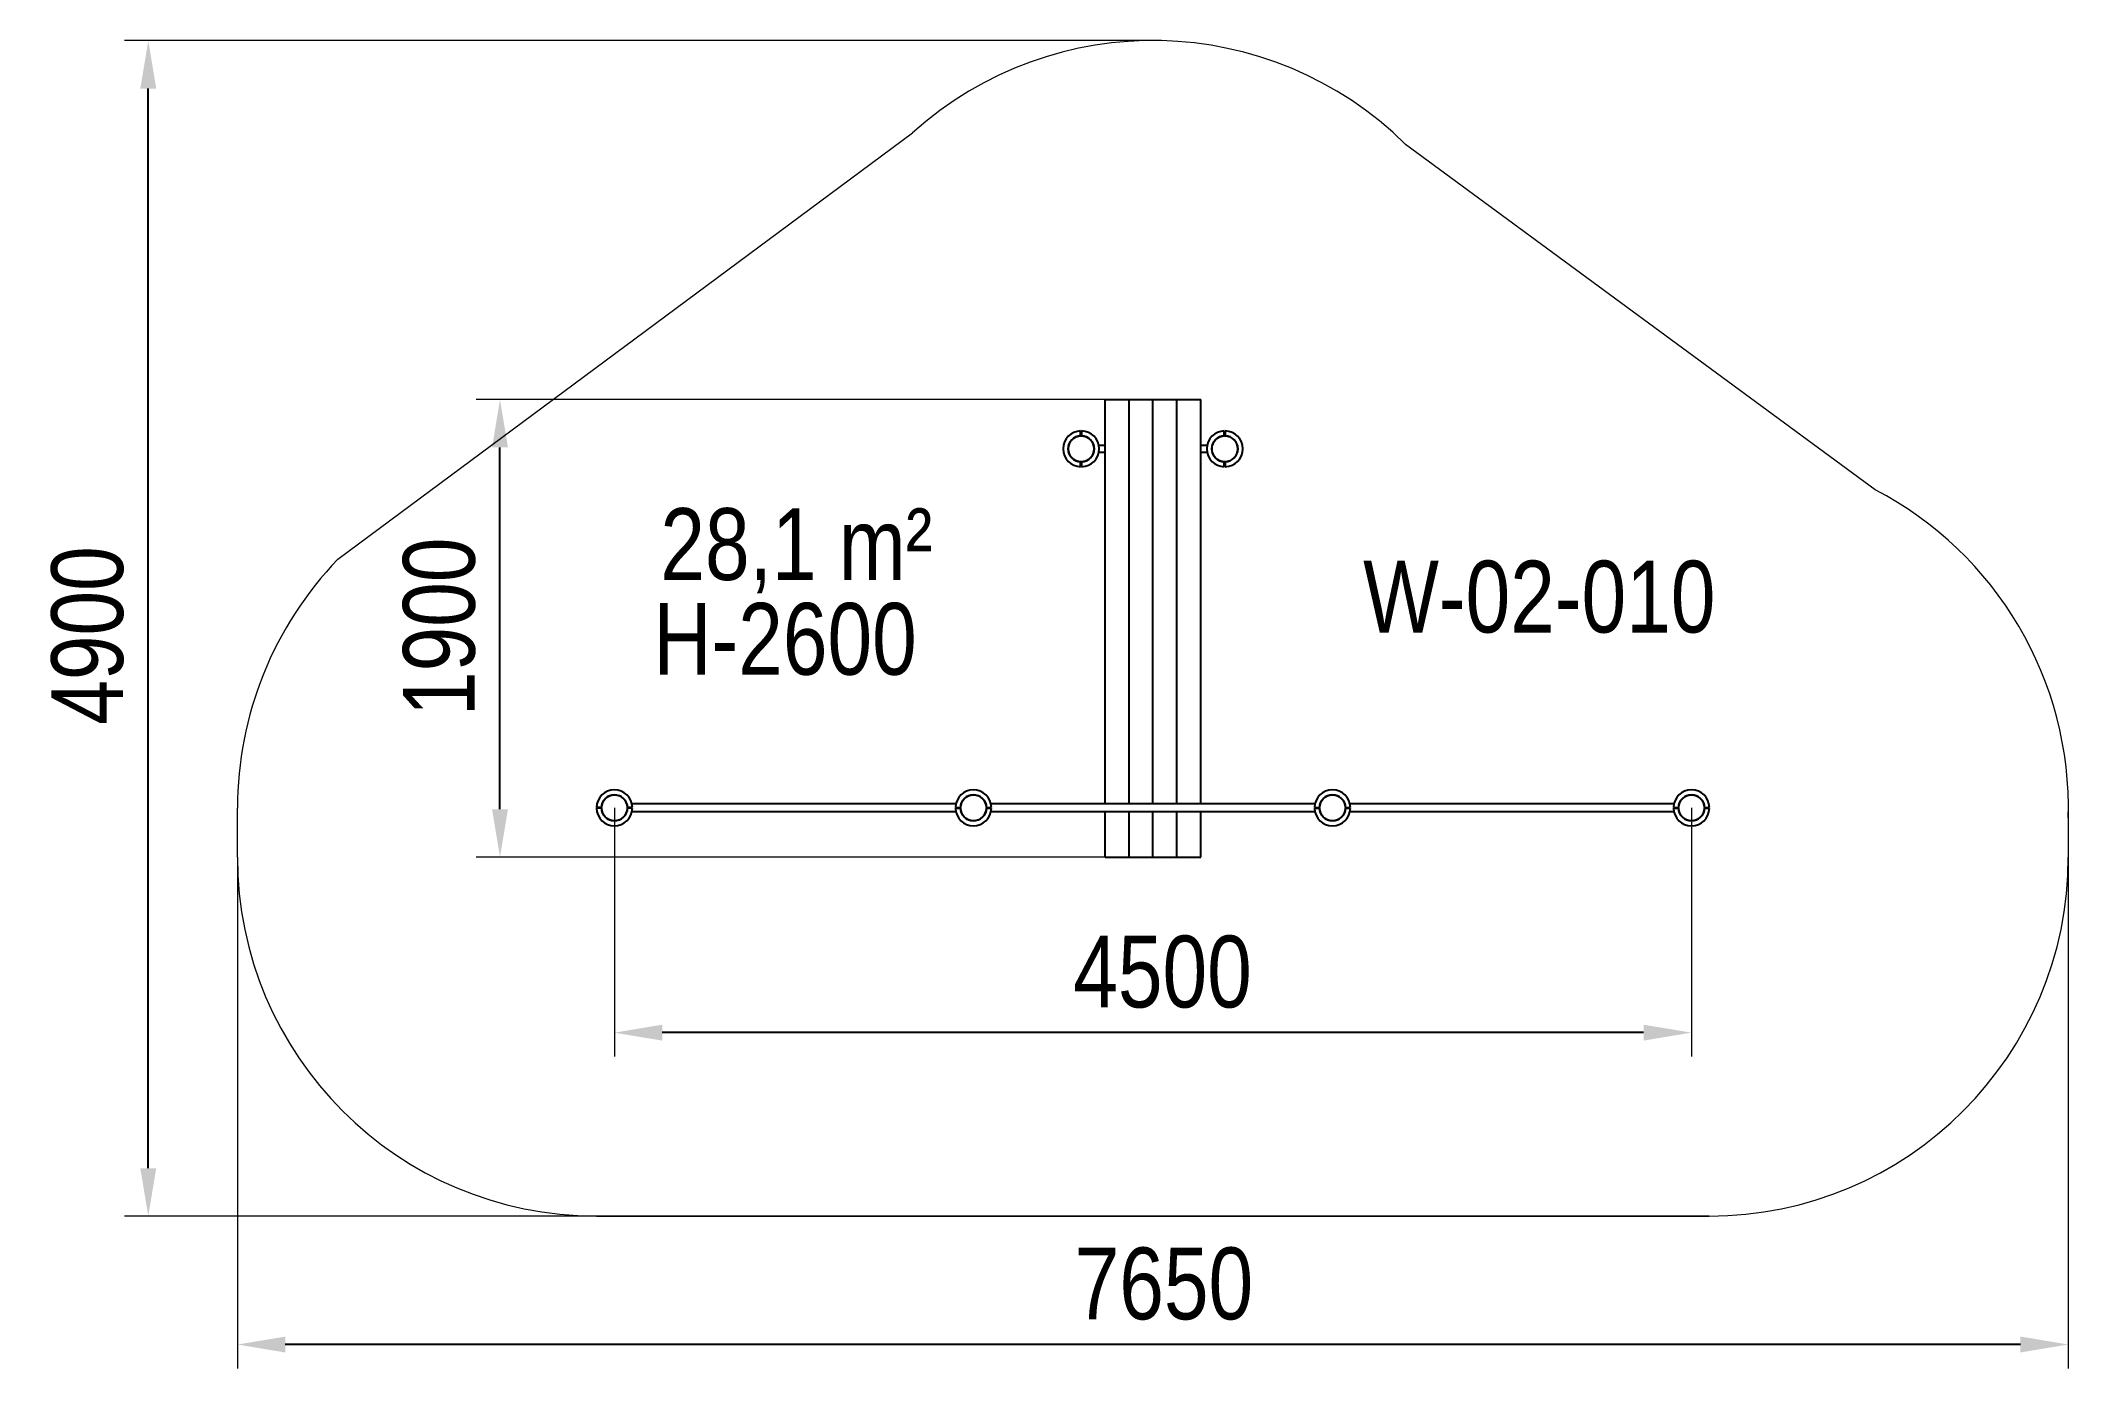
# Model space of a CAD drawing. Header units: millimetres. Extents: x -4746 to 3727, y -2805 to 2743.
import ezdxf

# ---------------------------------------------------------------- set-up
doc = ezdxf.new("R2010")
doc.units = ezdxf.units.MM
for name, color, linetype in [('DIKOM_АРТИКУЛ', 7, 'Continuous'), ('DIKOM_ЗОНА', 80, 'Continuous'), ('DIKOM_ОБЪЕКТ', 7, 'Continuous'), ('DIKOM_РАЗМЕР_ЗОНА', 7, 'Continuous'), ('DIKOM_РАЗМЕР_ОБЪЕКТА', 7, 'Continuous')]:
    doc.layers.add(name, color=color, linetype=linetype)
doc.styles.add('style1', font='arial.ttf', dxfattribs={"width": 0.8})
doc.dimstyles.new('1-50', dxfattribs={"dimtxt": 300, "dimasz": 200, "dimexe": 100, "dimexo": 0, "dimgap": 100, "dimtad": 1, "dimdec": 0, "dimtxsty": 'style1', "dimcen": 0, "dimclrd": 7, "dimclre": 7, "dimadec": 1, "dimazin": 2, "dimtfac": 1, "dimtdec": 0, "dimtmove": 0, "dimatfit": 3, "dimfxl": 0, "dimlwd": 25, "dimlwe": 18, "dimarcsym": 0})

# ---------------------------------------------------------------- blocks, each defined once
blk = doc.blocks.new('*D0')
at = {"layer": 'Defpoints', "color": 0, "transparency": 16777216}
for p in [(-2348, -462.5), (2152, -462.5), (-2348, -1402)]:
    blk.add_point(p, dxfattribs=at)
at = {"layer": 'DIKOM_РАЗМЕР_ОБЪЕКТА', "color": 7, "lineweight": 18, "transparency": 16777216}
for p, q in [((-2348, -462.5), (-2348, -1502)), ((2152, -462.5), (2152, -1502))]:
    blk.add_line(p, q, dxfattribs=at)
at = {"layer": 'DIKOM_РАЗМЕР_ОБЪЕКТА', "color": 7, "lineweight": 25, "transparency": 16777216}
blk.add_line((1952, -1402), (-2148, -1402), dxfattribs=at)
at = {"layer": 'DIKOM_РАЗМЕР_ОБЪЕКТА', "color": 7, "transparency": 16777216}
for points in [[(-2148, -1368.7), (-2148, -1435.3), (-2348, -1402)], [(1952, -1368.7), (1952, -1435.3), (2152, -1402)]]:
    blk.add_solid(points, dxfattribs=at)
at = {"layer": 'DIKOM_РАЗМЕР_ОБЪЕКТА', "color": 0, "transparency": 16777216, "insert": (-57.9, -1148.8), "char_height": 300, "attachment_point": 5, "style": 'style1'}
blk.add_mtext('4500', dxfattribs=at)
blk = doc.blocks.new('*D1')
at = {"layer": 'Defpoints', "color": 0, "transparency": 16777216}
for p in [(-3923, -668.5), (3726.4, -668.5), (-3923, -2705.1)]:
    blk.add_point(p, dxfattribs=at)
at = {"layer": 'DIKOM_РАЗМЕР_ЗОНА', "color": 7, "lineweight": 18, "transparency": 16777216}
for p, q in [((-3923, -668.5), (-3923, -2805.1)), ((3726.4, -668.5), (3726.4, -2805.1))]:
    blk.add_line(p, q, dxfattribs=at)
at = {"layer": 'DIKOM_РАЗМЕР_ЗОНА', "color": 7, "lineweight": 25, "transparency": 16777216}
blk.add_line((3526.4, -2705.1), (-3723, -2705.1), dxfattribs=at)
at = {"layer": 'DIKOM_РАЗМЕР_ЗОНА', "color": 7, "transparency": 16777216}
for points in [[(-3723, -2671.8), (-3723, -2738.4), (-3923, -2705.1)], [(3526.4, -2671.8), (3526.4, -2738.4), (3726.4, -2705.1)]]:
    blk.add_solid(points, dxfattribs=at)
at = {"layer": 'DIKOM_РАЗМЕР_ЗОНА', "color": 0, "transparency": 16777216, "insert": (-52.1, -2451.9), "char_height": 300, "attachment_point": 5, "style": 'style1'}
blk.add_mtext('7650', dxfattribs=at)
blk = doc.blocks.new('*D2')
at = {"layer": 'Defpoints', "color": 0, "transparency": 16777216}
for p in [(-2826, 1243.5), (102, 1243.5), (102, -668.5)]:
    blk.add_point(p, dxfattribs=at)
at = {"layer": 'DIKOM_РАЗМЕР_ОБЪЕКТА', "color": 7, "lineweight": 18, "transparency": 16777216}
for p, q in [((102, 1243.5), (-2926, 1243.5)), ((102, -668.5), (-2926, -668.5))]:
    blk.add_line(p, q, dxfattribs=at)
at = {"layer": 'DIKOM_РАЗМЕР_ОБЪЕКТА', "color": 7, "lineweight": 25, "transparency": 16777216}
blk.add_line((-2826, -468.5), (-2826, 1043.5), dxfattribs=at)
at = {"layer": 'DIKOM_РАЗМЕР_ОБЪЕКТА', "color": 7, "transparency": 16777216}
for points in [[(-2859.3, 1043.5), (-2792.7, 1043.5), (-2826, 1243.5)], [(-2859.3, -468.5), (-2792.7, -468.5), (-2826, -668.5)]]:
    blk.add_solid(points, dxfattribs=at)
at = {"layer": 'DIKOM_РАЗМЕР_ОБЪЕКТА', "color": 0, "transparency": 16777216, "insert": (-3079.2, 293.9), "char_height": 300, "attachment_point": 5, "rotation": 90, "style": 'style1'}
blk.add_mtext('1900', dxfattribs=at)
blk = doc.blocks.new('*D3')
at = {"layer": 'Defpoints', "color": 0, "transparency": 16777216}
for p in [(-4295.5, 2743.1), (-62.9, 2743.1), (2226.4, -2168.5)]:
    blk.add_point(p, dxfattribs=at)
at = {"layer": 'DIKOM_РАЗМЕР_ЗОНА', "color": 7, "lineweight": 18, "transparency": 16777216}
for p, q in [((-62.9, 2743.1), (-4395.5, 2743.1)), ((2226.4, -2168.5), (-4395.5, -2168.5))]:
    blk.add_line(p, q, dxfattribs=at)
at = {"layer": 'DIKOM_РАЗМЕР_ЗОНА', "color": 7, "lineweight": 25, "transparency": 16777216}
blk.add_line((-4295.5, -1968.5), (-4295.5, 2543.1), dxfattribs=at)
at = {"layer": 'DIKOM_РАЗМЕР_ЗОНА', "color": 7, "transparency": 16777216}
for points in [[(-4328.8, 2543.1), (-4262.2, 2543.1), (-4295.5, 2743.1)], [(-4328.8, -1968.5), (-4262.2, -1968.5), (-4295.5, -2168.5)]]:
    blk.add_solid(points, dxfattribs=at)
at = {"layer": 'DIKOM_РАЗМЕР_ЗОНА', "color": 0, "transparency": 16777216, "insert": (-4548.7, 257.4), "char_height": 300, "attachment_point": 5, "rotation": 90, "style": 'style1'}
blk.add_mtext('4900', dxfattribs=at)

msp = doc.modelspace()

# ---------------------------------------------------------------- linework, layer by layer
at = {"layer": 'DIKOM_ЗОНА', "color": 3, "lineweight": 15}
for p, q in [((-3503.3, 576.2), (-1102.6, 2357.5)), ((2919.4, 866.1), (957.6, 2309.1)), ((-3923, -668.5), (-3923, -464.5)), ((3726.4, -424.5), (3726.4, -668.5)), ((-2423, -2168.5), (2226.4, -2168.5))]:
    msp.add_line(p, q, dxfattribs=at)
for centre, start, end in [((-98, 1243.5), 45.26958, 132.04272), ((2226.9, -464.5), 358.47193, 62.5054), ((-2423, -464.5), 136.06628, 180), ((-2423, -668.5), 180, 270), ((2226.4, -668.5), 270, 0)]:
    msp.add_arc(centre, 1500, start, end, dxfattribs=at)
at = {"layer": 'DIKOM_ОБЪЕКТ'}
for p, q in [((-298, -446.5), (-298, 1243.5)), ((-298, 1243.5), (102, 1243.5)), ((-198, -446.5), (-198, 1243.5)), ((-98, -446.5), (-98, 1243.5)), ((2, -446.5), (2, 1243.5)), ((102, -446.5), (102, 1243.5)), ((-400, 1092), (-400, 1112.5)), ((-400, 1112.5), (-400, 1092)), ((-400, 1092), (-400, 1112.5)), ((-396, 1092), (-396, 1112.5)), ((-396, 1112.5), (-396, 1092)), ((-396, 1092), (-396, 1112.5)), ((200, 1092), (200, 1112.5)), ((200, 1112.5), (200, 1092)), ((200, 1092), (200, 1112.5)), ((204, 1092), (204, 1112.5)), ((204, 1112.5), (204, 1092)), ((204, 1092), (204, 1112.5)), ((-324.8, 1053.5), (-298, 1053.5)), ((-298, 1021.5), (-324.8, 1021.5)), ((102, 1053.5), (128.7, 1053.5)), ((128.7, 1021.5), (102, 1021.5)), ((149.9, 1053.5), (150.4, 1053.5)), ((150.4, 1021.5), (149.9, 1021.5)), ((-400, 962.5), (-400, 983)), ((-400, 983), (-400, 962.5)), ((-400, 962.5), (-400, 983)), ((-396, 962.5), (-396, 983)), ((-396, 983), (-396, 962.5)), ((-396, 962.5), (-396, 983)), ((200, 962.5), (200, 983)), ((200, 983), (200, 962.5)), ((200, 962.5), (200, 983)), ((204, 962.5), (204, 983)), ((204, 983), (204, 962.5)), ((204, 962.5), (204, 983)), ((-2402.5, -460.5), (-2423, -460.5)), ((-2402.5, -464.5), (-2423, -464.5)), ((-2403, -464.5), (-2403, -460.5)), ((-2273, -460.5), (-2293.6, -460.5)), ((-2273, -464.5), (-2293.6, -464.5)), ((-2293, -460.5), (-2293, -464.5)), ((-921.3, -446.5), (-2274.8, -446.5)), ((-2274.8, -478.5), (-921.3, -478.5)), ((-923, -460.5), (-902.5, -460.5)), ((-923, -464.5), (-902.5, -464.5)), ((-903, -464.5), (-903, -460.5)), ((-793.6, -460.5), (-773, -460.5)), ((-793.6, -464.5), (-773, -464.5)), ((-298, -446.5), (-774.8, -446.5)), ((578.7, -446.5), (-774.8, -446.5)), ((-774.8, -478.5), (-298, -478.5)), ((-774.8, -478.5), (578.7, -478.5)), ((-298, -668.5), (-298, -478.5)), ((-198, -668.5), (-198, -478.5)), ((-98, -668.5), (-98, -478.5)), ((2, -668.5), (2, -478.5)), ((578.7, -446.5), (102, -446.5)), ((102, -478.5), (578.7, -478.5)), ((102, -668.5), (102, -478.5)), ((577, -460.5), (597.5, -460.5)), ((577, -460.5), (597.5, -460.5)), ((577, -464.5), (597.5, -464.5)), ((577, -464.5), (597.5, -464.5)), ((706.4, -460.5), (727, -460.5)), ((706.4, -464.5), (727, -464.5)), ((2078.7, -446.5), (725.2, -446.5)), ((725.2, -478.5), (2078.7, -478.5)), ((2077, -460.5), (2097.5, -460.5)), ((2077, -464.5), (2097.5, -464.5)), ((2206.4, -460.5), (2227, -460.5)), ((2206.4, -464.5), (2227, -464.5)), ((-298, -668.5), (102, -668.5))]:
    msp.add_line(p, q, dxfattribs=at)
for centre in [(-398, 1037.5), (202, 1037.5), (-2348, -462.5), (-848, -462.5), (652, -462.5), (2152, -462.5)]:
    msp.add_circle(centre, 54, dxfattribs=at)
for centre, radius, start, end in [((-398, 1037.5), 75, 91.52807, 268.47193), ((-398, 1037.5), 75, 91.52807, 268.47193), ((-398, 1037.5), 75, 91.52807, 268.47193), ((-398, 1037.5), 75, 271.52807, 88.47193), ((-398, 1037.5), 75, 271.52807, 88.47193), ((-398, 1037.5), 75, 271.52807, 88.47193), ((202, 1037.5), 75, 91.52807, 268.47193), ((202, 1037.5), 75, 91.52807, 268.47193), ((202, 1037.5), 75, 91.52807, 268.47193), ((202, 1037.5), 75, 271.52807, 88.47193), ((202, 1037.5), 75, 271.52807, 88.47193), ((202, 1037.5), 75, 271.52807, 88.47193), ((-398, 1037.5), 54.5, 92.10307, 267.89693), ((-398, 1037.5), 54.5, 92.10307, 267.89693), ((-398, 1037.5), 54.5, 92.10307, 267.89693), ((-398, 1037.5), 54.5, 272.10307, 87.89693), ((-398, 1037.5), 54.5, 272.10307, 87.89693), ((-398, 1037.5), 54.5, 272.10307, 87.89693), ((202, 1037.5), 54.5, 92.10307, 267.89693), ((202, 1037.5), 54.5, 92.10307, 267.89693), ((202, 1037.5), 54.5, 92.10307, 267.89693), ((202, 1037.5), 54.5, 272.10307, 87.89693), ((202, 1037.5), 54.5, 272.10307, 87.89693), ((202, 1037.5), 54.5, 272.10307, 87.89693), ((-2348, -462.5), 75, 1.52807, 178.47193), ((-2348, -462.5), 54.5, 2.10307, 177.89693), ((-848, -462.5), 75, 1.52807, 178.47193), ((-848, -462.5), 54.5, 2.10307, 177.89693), ((652, -462.5), 75, 1.52807, 178.47193), ((652, -462.5), 54.5, 2.10307, 177.89693), ((2152, -462.5), 75, 1.52807, 178.47193), ((2152, -462.5), 54.5, 2.10307, 177.89693), ((-2348, -462.5), 75, 181.52807, 358.47193), ((-2348, -462.5), 54.5, 182.10307, 357.89693), ((-848, -462.5), 75, 181.52807, 358.47193), ((-848, -462.5), 54.5, 182.10307, 357.89693), ((652, -462.5), 75, 181.52807, 358.47193), ((652, -462.5), 54.5, 182.10307, 357.89693), ((2152, -462.5), 75, 181.52807, 358.47193), ((2152, -462.5), 54.5, 182.10307, 357.89693)]:
    msp.add_arc(centre, radius, start, end, dxfattribs=at)

# ---------------------------------------------------------------- texts
at = {"layer": 'DIKOM_АРТИКУЛ', "color": 7, "linetype": 'Continuous', "lineweight": 15, "insert": (780.2, 570), "char_height": 300, "attachment_point": 1, "style": 'style1'}
msp.add_mtext_dynamic_manual_height_columns('W-02-010', width=2314.7, gutter_width=20, heights=[0], dxfattribs=at)
at = {"layer": 'DIKOM_РАЗМЕР_ОБЪЕКТА', "insert": (-2155.9, 789.5), "char_height": 300, "width": 2314.7, "attachment_point": 1, "style": 'style1'}
msp.add_mtext('28,1 m²', dxfattribs=at)
at = {"layer": 'DIKOM_РАЗМЕР_ОБЪЕКТА', "insert": (-2184.4, 393.6), "char_height": 300, "attachment_point": 1, "style": 'style1'}
msp.add_mtext_dynamic_manual_height_columns('H-2600', width=2314.7, gutter_width=20, heights=[0], dxfattribs=at)

# ---------------------------------------------------------------- dimensions: what is measured, and where the dimension line sits
at = {"layer": 'DIKOM_РАЗМЕР_ЗОНА'}
for base, p1, p2, angle, text, picture, middle in [((-4295.5, 2743.1), (2226.4, -2168.5), (-62.9, 2743.1), 270, '4900', '*D3', (-4295.5, 257.4)), ((-3923, -2705.1), (3726.4, -668.5), (-3923, -668.5), 180, '7650', '*D1', (-52.1, -2705.1))]:
    dim = msp.add_linear_dim(base=base, p1=p1, p2=p2, angle=angle, text=text, dimstyle='1-50', dxfattribs=at)
    dim.commit()
    dim.dimension.update_dxf_attribs({"geometry": picture, "text_midpoint": middle, "dimtype": 160})
at = {"layer": 'DIKOM_РАЗМЕР_ОБЪЕКТА'}
dim = msp.add_linear_dim(base=(-2826, 1243.5), p1=(102, -668.5), p2=(102, 1243.5), angle=270, text='1900', dimstyle='1-50', dxfattribs=at)
dim.commit()
dim.dimension.update_dxf_attribs({"geometry": '*D2', "text_midpoint": (-2826, 293.9), "dimtype": 160})
dim = msp.add_linear_dim(base=(-2348, -1402), p1=(2152, -462.5), p2=(-2348, -462.5), angle=180, dimstyle='1-50', dxfattribs=at)
dim.commit()
dim.dimension.update_dxf_attribs({"geometry": '*D0', "text_midpoint": (-57.9, -1402), "dimtype": 160})

doc.saveas('drawing.dxf')
